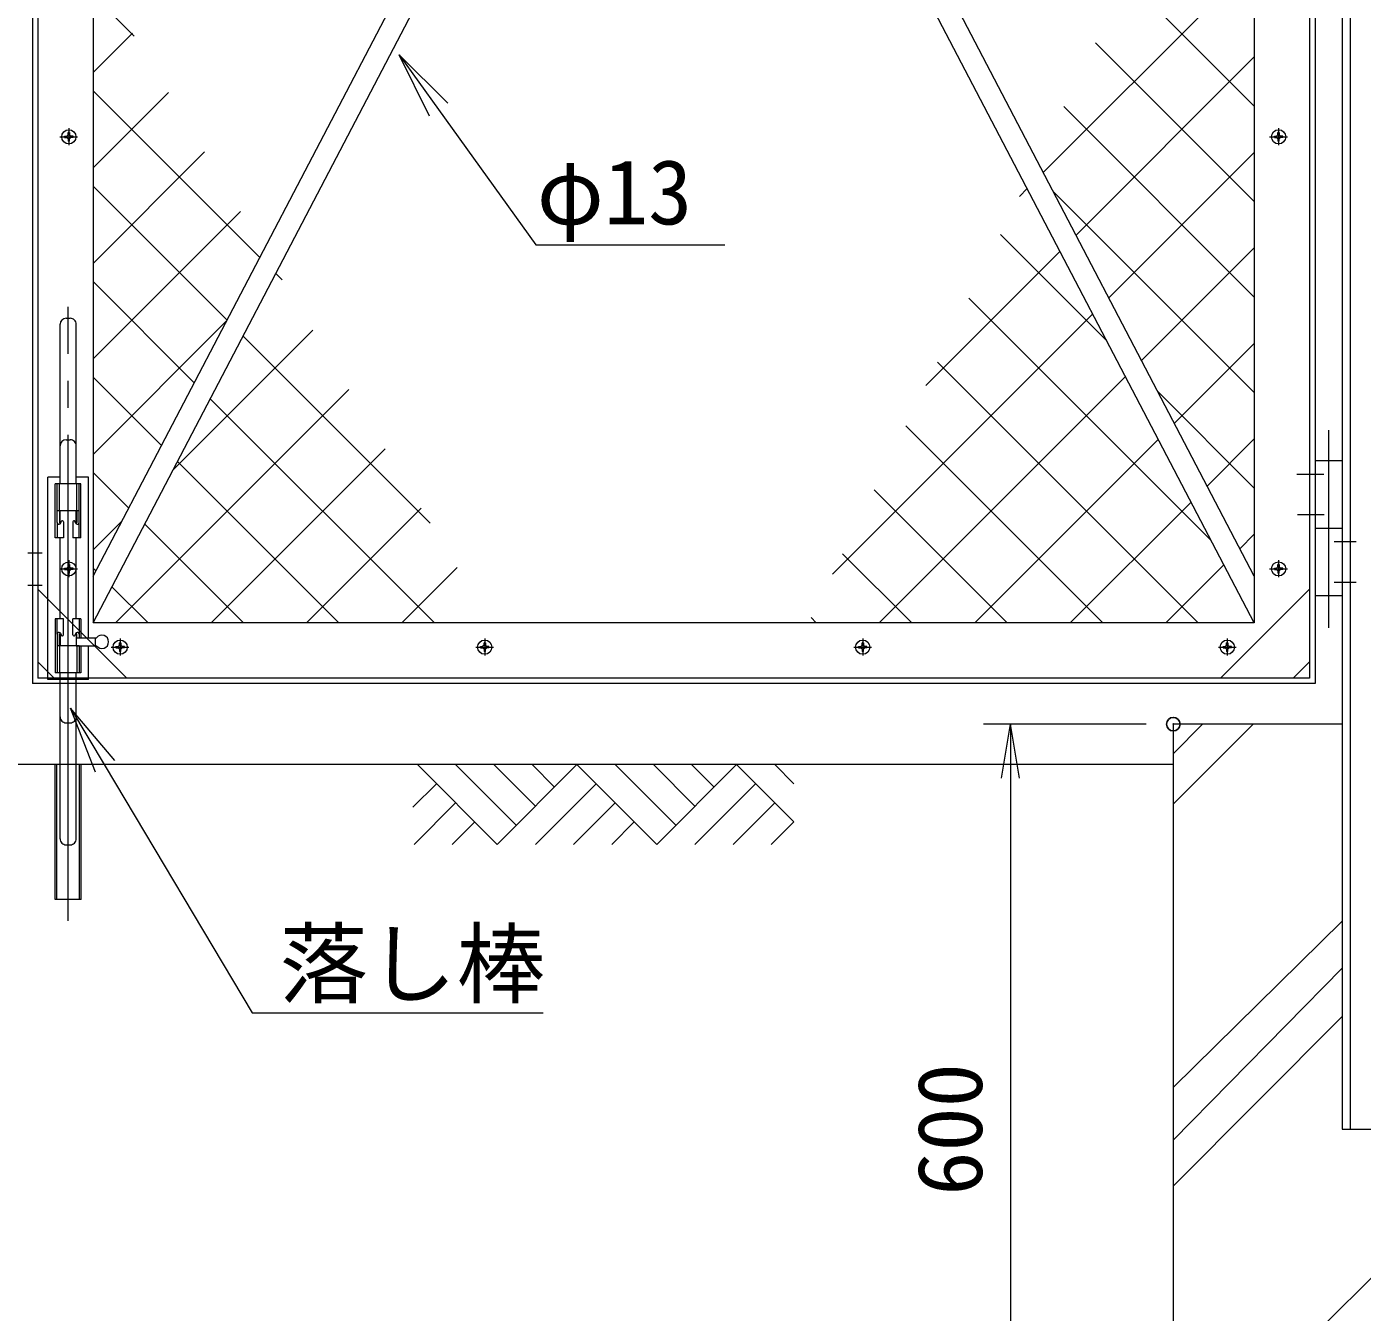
# Model space of a CAD drawing. Units: millimetres, scale not verified. Extents: x -5936 to 5936, y -4198 to 4198.
# Drawn here: x 1390 to 2379, y -1321 to -369 of the extents above; entities that cross this region are included whole.
import ezdxf
from ezdxf.enums import TextEntityAlignment as Align

# ---------------------------------------------------------------- set-up
doc = ezdxf.new("R2010")
doc.units = ezdxf.units.MM
doc.header["$LTSCALE"] = 20
doc.header["$PDMODE"] = 32
doc.header["$PDSIZE"] = 10
doc.linetypes.add('LONG_CHAIN', pattern=[21, 18, -1, 1, -1])
for name, color, linetype, lineweight in [('0-0_D-STR3', 3, 'Continuous', 9), ('0-1_22', 7, 'Continuous', 9), ('0-2_D-STR1', 1, 'Continuous', 9), ('0-3_D-BGD', 7, 'Continuous', 9), ('0-4_D-BMK', 2, 'LONG_CHAIN', 9), ('0-6_D-STR4', 7, 'Continuous', 9), ('0-8_D-DCR-HCH', 7, 'Continuous', 9), ('0-9_D-STR-TXT', 7, 'Continuous', 9), ('0-B_0', 7, 'Continuous', 9)]:
    doc.layers.add(name, color=color, linetype=linetype, lineweight=lineweight)
doc.layers.add('0-C_Defpoints', color=7, linetype='Continuous')
doc.styles.add('ＭＳ ゴシック', font='')
doc.styles.get('ＭＳ ゴシック').set_extended_font_data('MS Gothic')

# ---------------------------------------------------------------- blocks, each defined once
blk = doc.blocks.new('G14')
at = {"layer": '0-1_22'}
for p, q in [((158921.3, 73801.2), (162047, 76926.9)), ((162047, 74784.3), (160161.2, 76670)), ((162047, 73370.1), (159693.2, 75723.9)), ((159406.7, 72872.4), (162047, 75512.7)), ((162047, 71955.9), (159225.1, 74777.7)), ((159892.1, 71943.6), (162047, 74098.4)), ((158566.7, 73446.6), (158684.1, 73564)), ((162047, 70541.7), (159067.8, 73520.9)), ((159859.8, 71314.6), (158289, 72885.4)), ((157182.2, 70647.9), (159169.6, 72635.3)), ((160377.6, 71014.8), (162047, 72684.2)), ((161408.2, 68352), (157821, 71939.2)), ((155797.8, 67849.2), (159655, 71706.5)), ((160863, 70086), (162047, 71270)), ((161216.1, 67129.9), (157352.9, 70993)), ((156492.6, 67129.9), (160140.4, 70777.7)), ((162047, 69127.5), (160616.2, 70558.2)), ((159801.9, 67129.9), (156884.9, 70046.9)), ((157906.8, 67129.9), (160625.9, 69848.9)), ((161348.4, 69157.3), (162047, 69855.8)), ((158387.7, 67129.9), (156416.8, 69100.7)), ((159321, 67129.9), (161111.3, 68920.1)), ((161833.9, 68228.5), (162047, 68441.6)), ((156973.5, 67129.9), (155948.8, 68154.6)), ((160735.2, 67129.9), (161596.7, 67991.3)), ((155559.3, 67129.9), (155480.7, 67208.4))]:
    blk.add_line(p, q, dxfattribs=at)
blk = doc.blocks.new('G15')
at = {"layer": '0-1_22'}
for p, q in [((149651.1, 65029.9), (150832.7, 63848.2)), ((150216.8, 65029.9), (151115.5, 64131.1)), ((150782.4, 65029.8), (151398.4, 64413.9)), ((152014.3, 65029.8), (150832.7, 63848.2)), ((151348.1, 65029.8), (151681.2, 64696.8)), ((152014.3, 65029.8), (153195.9, 63848.2)), ((152580, 65029.8), (153478.8, 64131.1)), ((153145.7, 65029.9), (153761.6, 64413.9)), ((154377.5, 65029.8), (153195.9, 63848.2)), ((153711.3, 65029.8), (154044.4, 64696.7)), ((155226.1, 64181.3), (154377.5, 65029.8)), ((155226.1, 64747), (154943.2, 65029.8)), ((149584.5, 64397.6), (149933.9, 64747)), ((152297.1, 64747), (151398.4, 63848.2)), ((154660.4, 64747), (153761.6, 63848.2)), ((149600.8, 63848.2), (150216.8, 64464.2)), ((152580, 64464.2), (151964.1, 63848.2)), ((154943.2, 64464.2), (154327.3, 63848.2)), ((150166.5, 63848.2), (150499.6, 64181.3)), ((152862.8, 64181.3), (152529.7, 63848.2)), ((155226.1, 64181.3), (154893, 63848.2))]:
    blk.add_line(p, q, dxfattribs=at)
blk = doc.blocks.new('G16')
at = {"layer": '0-1_22'}
for p, q in [((144847, 76697.4), (144893.6, 76744.1)), ((145455.9, 75819), (144847, 76428)), ((144847, 75283.2), (145428.3, 75864.5)), ((147316, 72544.7), (144847, 75013.7)), ((144847, 73869), (145962.9, 74985)), ((144847, 72454.8), (146497.6, 74105.4)), ((146830.6, 71615.9), (144847, 73599.5)), ((144847, 71040.6), (147032.2, 73225.8)), ((147648.2, 72212.5), (147553.1, 72307.6)), ((146345.1, 70687.2), (144847, 72185.3)), ((144847, 69626.4), (146824, 71603.4)), ((146032, 69397.2), (148101.5, 71466.7)), ((149840.4, 68606.1), (147067.7, 71378.8)), ((145859.7, 69758.4), (144847, 70771.1)), ((145178.9, 67129.9), (148636.2, 70587.2)), ((149902.4, 67129.9), (146582.3, 70450)), ((146593.1, 67129.9), (149170.8, 69707.6)), ((148488.2, 67129.9), (146096.8, 69521.2)), ((145374.3, 68829.6), (144847, 69356.9)), ((148007.3, 67129.9), (149705.5, 68828)), ((144847, 68212.2), (145275.6, 68640.8)), ((147074, 67129.9), (145611.4, 68592.5)), ((144888.8, 67900.8), (144847, 67942.7)), ((149421.5, 67129.9), (150240.2, 67948.5)), ((145659.8, 67129.9), (145126, 67663.7))]:
    blk.add_line(p, q, dxfattribs=at)
blk = doc.blocks.new('_OPEN')
at = {"layer": '0-B_0'}
blk.add_line((-20, 3.333), (0, 0), dxfattribs=at)
blk.add_lwpolyline([(-20, -3.333), (0, 0), (-20, 0)], dxfattribs=at)

msp = doc.modelspace()

# ---------------------------------------------------------------- linework, layer by layer
at = {"layer": '0-0_D-STR3'}
for p, q in [((1421.28, -443.78), (1421.28, -456.38)), ((2317.28, -443.78), (2317.28, -456.38)), ((1414.66, -450.16), (1427.82, -450.16)), ((1418.13, -450.66), (1419.78, -450.66)), ((1420.78, -448.66), (1419.78, -449.66)), ((1420.78, -451.66), (1419.78, -450.66)), ((1421.78, -447.01), (1420.78, -447.01)), ((1420.78, -448.66), (1420.78, -447.01)), ((1420.78, -451.66), (1420.78, -453.31)), ((1421.78, -453.31), (1420.78, -453.31)), ((1421.78, -447.01), (1421.78, -448.66)), ((1421.78, -448.66), (1422.78, -449.66)), ((1421.78, -451.66), (1422.78, -450.66)), ((1421.78, -453.31), (1421.78, -451.66)), ((1424.43, -449.66), (1422.78, -449.66)), ((1424.43, -450.66), (1422.78, -450.66)), ((1424.43, -450.66), (1424.43, -449.66)), ((2310.66, -450.16), (2323.82, -450.16)), ((2314.13, -450.66), (2315.78, -450.66)), ((2316.78, -448.66), (2315.78, -449.66)), ((2316.78, -451.66), (2315.78, -450.66)), ((2317.78, -447.01), (2316.78, -447.01)), ((2316.78, -448.66), (2316.78, -447.01)), ((2316.78, -451.66), (2316.78, -453.31)), ((2317.78, -453.31), (2316.78, -453.31)), ((2317.78, -447.01), (2317.78, -448.66)), ((2317.78, -448.66), (2318.78, -449.66)), ((2317.78, -451.66), (2318.78, -450.66)), ((2317.78, -453.31), (2317.78, -451.66)), ((2320.43, -449.66), (2318.78, -449.66)), ((2320.43, -450.66), (2318.78, -450.66)), ((2320.43, -450.66), (2320.43, -449.66)), ((1414.78, -679.02), (1414.78, -589.02)), ((1419.28, -584.52), (1422.28, -584.52)), ((1426.78, -679.02), (1426.78, -589.02)), ((1414.78, -707.16), (1414.78, -679.02)), ((1419.28, -674.52), (1422.28, -674.52)), ((1426.78, -707.16), (1426.78, -679.02)), ((1414.78, -702.16), (1405.78, -702.16)), ((1405.78, -852.16), (1405.78, -702.16)), ((1435.78, -702.16), (1426.78, -702.16)), ((1435.78, -821.16), (1435.78, -702.16)), ((1430.28, -707.16), (1411.28, -707.16)), ((1411.28, -747.16), (1411.28, -707.16)), ((1412.68, -735.91), (1412.68, -707.16)), ((1414.28, -727.16), (1414.28, -707.16)), ((1427.28, -727.16), (1427.28, -707.16)), ((1428.88, -747.16), (1428.88, -707.16)), ((1430.28, -747.16), (1430.28, -707.16)), ((1428.88, -727.16), (1412.68, -727.16)), ((1414.28, -727.16), (1414.28, -735.71)), ((1414.78, -736.11), (1414.78, -727.16)), ((1426.78, -736.11), (1426.78, -727.16)), ((1427.28, -727.16), (1427.28, -735.71)), ((1412.68, -735.91), (1412.68, -747.16)), ((1414.99, -736.53), (1415.75, -734.92)), ((1417.28, -735.27), (1417.28, -747.16)), ((1424.28, -735.27), (1424.28, -747.16)), ((1426.56, -736.53), (1425.8, -734.92)), ((1417.28, -747.16), (1411.28, -747.16)), ((1414.78, -807.16), (1414.78, -747.16)), ((1430.28, -747.16), (1424.28, -747.16)), ((1426.78, -807.16), (1426.78, -747.16)), ((1390.89, -758.16), (1401.57, -758.16)), ((1414.66, -770.16), (1427.82, -770.16)), ((1418.13, -770.66), (1419.78, -770.66)), ((1420.78, -768.66), (1419.78, -769.66)), ((1420.78, -771.66), (1419.78, -770.66)), ((1421.78, -767.01), (1420.78, -767.01)), ((1420.78, -768.66), (1420.78, -767.01)), ((1421.28, -763.78), (1421.28, -776.38)), ((1421.78, -767.01), (1421.78, -768.66)), ((1421.78, -768.66), (1422.78, -769.66)), ((1421.78, -771.66), (1422.78, -770.66)), ((1424.43, -769.66), (1422.78, -769.66)), ((1424.43, -770.66), (1422.78, -770.66)), ((1424.43, -770.66), (1424.43, -769.66)), ((2310.66, -770.16), (2323.82, -770.16)), ((2314.13, -770.66), (2315.78, -770.66)), ((2316.78, -768.66), (2315.78, -769.66)), ((2316.78, -771.66), (2315.78, -770.66)), ((2317.78, -767.01), (2316.78, -767.01)), ((2316.78, -768.66), (2316.78, -767.01)), ((2317.28, -763.78), (2317.28, -776.38)), ((2317.78, -767.01), (2317.78, -768.66)), ((2317.78, -768.66), (2318.78, -769.66)), ((2317.78, -771.66), (2318.78, -770.66)), ((2320.43, -769.66), (2318.78, -769.66)), ((2320.43, -770.66), (2318.78, -770.66)), ((2320.43, -770.66), (2320.43, -769.66)), ((1420.78, -771.66), (1420.78, -773.31)), ((1421.78, -773.31), (1420.78, -773.31)), ((1421.78, -773.31), (1421.78, -771.66)), ((2316.78, -771.66), (2316.78, -773.31)), ((2317.78, -773.31), (2316.78, -773.31)), ((2317.78, -773.31), (2317.78, -771.66)), ((1390.89, -782.16), (1401.57, -782.16)), ((1417.28, -807.16), (1411.28, -807.16)), ((1411.28, -807.16), (1411.28, -847.16)), ((1412.68, -818.41), (1412.68, -807.16)), ((1417.28, -819.05), (1417.28, -807.16)), ((1430.28, -807.16), (1424.28, -807.16)), ((1424.28, -819.05), (1424.28, -807.16)), ((1428.88, -807.16), (1428.88, -818.52)), ((1430.28, -807.16), (1430.28, -821.16)), ((1412.68, -818.41), (1412.68, -847.16)), ((1414.28, -827.16), (1414.28, -818.61)), ((1414.78, -818.2), (1414.78, -827.16)), ((1414.99, -817.79), (1415.75, -819.39)), ((1426.56, -817.79), (1425.8, -819.39)), ((1426.78, -818.2), (1426.78, -827.16)), ((1427.28, -821.16), (1427.28, -818.61)), ((1428.88, -818.4), (1428.88, -821.16)), ((1428.88, -827.16), (1412.68, -827.16)), ((1414.28, -827.16), (1414.28, -847.16)), ((1426.78, -821.16), (1441.78, -821.16)), ((1426.78, -827.16), (1441.78, -827.16)), ((1427.28, -827.16), (1427.28, -847.16)), ((1428.88, -827.16), (1428.88, -847.16)), ((1430.28, -827.16), (1430.28, -847.16)), ((1435.78, -852.16), (1435.78, -827.16)), ((1440.78, -821.16), (1440.78, -827.16)), ((1452.66, -828.16), (1465.82, -828.16)), ((1456.13, -828.66), (1457.78, -828.66)), ((1458.78, -826.66), (1457.78, -827.66)), ((1458.78, -829.66), (1457.78, -828.66)), ((1459.78, -825.01), (1458.78, -825.01)), ((1458.78, -826.66), (1458.78, -825.01)), ((1458.78, -829.66), (1458.78, -831.31)), ((1459.28, -821.78), (1459.28, -834.38)), ((1459.78, -825.01), (1459.78, -826.66)), ((1459.78, -826.66), (1460.78, -827.66)), ((1459.78, -829.66), (1460.78, -828.66)), ((1459.78, -831.31), (1459.78, -829.66)), ((1462.43, -827.66), (1460.78, -827.66)), ((1462.43, -828.66), (1460.78, -828.66)), ((1462.43, -828.66), (1462.43, -827.66)), ((1722.66, -828.16), (1735.82, -828.16)), ((1726.13, -828.66), (1727.78, -828.66)), ((1728.78, -826.66), (1727.78, -827.66)), ((1728.78, -829.66), (1727.78, -828.66)), ((1729.78, -825.01), (1728.78, -825.01)), ((1728.78, -826.66), (1728.78, -825.01)), ((1728.78, -829.66), (1728.78, -831.31)), ((1729.28, -821.78), (1729.28, -834.38)), ((1729.78, -825.01), (1729.78, -826.66)), ((1729.78, -826.66), (1730.78, -827.66)), ((1729.78, -829.66), (1730.78, -828.66)), ((1729.78, -831.31), (1729.78, -829.66)), ((1732.43, -827.66), (1730.78, -827.66)), ((1732.43, -828.66), (1730.78, -828.66)), ((1732.43, -828.66), (1732.43, -827.66)), ((2002.66, -828.16), (2015.82, -828.16)), ((2006.13, -828.66), (2007.78, -828.66)), ((2008.78, -826.66), (2007.78, -827.66)), ((2008.78, -829.66), (2007.78, -828.66)), ((2009.78, -825.01), (2008.78, -825.01)), ((2008.78, -826.66), (2008.78, -825.01)), ((2008.78, -829.66), (2008.78, -831.31)), ((2009.28, -821.78), (2009.28, -834.38)), ((2009.78, -825.01), (2009.78, -826.66)), ((2009.78, -826.66), (2010.78, -827.66)), ((2009.78, -829.66), (2010.78, -828.66)), ((2009.78, -831.31), (2009.78, -829.66)), ((2012.43, -827.66), (2010.78, -827.66)), ((2012.43, -828.66), (2010.78, -828.66)), ((2012.43, -828.66), (2012.43, -827.66)), ((2272.66, -828.16), (2285.82, -828.16)), ((2276.13, -828.66), (2277.78, -828.66)), ((2278.78, -826.66), (2277.78, -827.66)), ((2278.78, -829.66), (2277.78, -828.66)), ((2279.78, -825.01), (2278.78, -825.01)), ((2278.78, -826.66), (2278.78, -825.01)), ((2278.78, -829.66), (2278.78, -831.31)), ((2279.28, -821.78), (2279.28, -834.38)), ((2279.78, -825.01), (2279.78, -826.66)), ((2279.78, -826.66), (2280.78, -827.66)), ((2279.78, -829.66), (2280.78, -828.66)), ((2279.78, -831.31), (2279.78, -829.66)), ((2282.43, -827.66), (2280.78, -827.66)), ((2282.43, -828.66), (2280.78, -828.66)), ((2282.43, -828.66), (2282.43, -827.66)), ((1459.78, -831.31), (1458.78, -831.31)), ((1729.78, -831.31), (1728.78, -831.31)), ((2009.78, -831.31), (2008.78, -831.31)), ((2279.78, -831.31), (2278.78, -831.31)), ((1430.28, -847.16), (1411.28, -847.16)), ((1414.78, -855.16), (1414.78, -847.16)), ((1426.78, -855.16), (1426.78, -847.16)), ((1435.78, -852.16), (1405.78, -852.16)), ((1414.78, -915.16), (1414.78, -855.16)), ((1426.78, -915.16), (1426.78, -855.16)), ((1419.28, -884.16), (1422.28, -884.16)), ((1430.33, -915.16), (1411.23, -915.16)), ((1411.23, -1015.16), (1411.23, -915.16)), ((1412.43, -1015.16), (1412.43, -915.16)), ((1414.78, -970.02), (1414.78, -915.16)), ((1426.78, -970.04), (1426.78, -915.16)), ((1429.13, -1015.16), (1429.13, -915.16)), ((1430.33, -1015.16), (1430.33, -915.16)), ((1419.28, -974.52), (1422.28, -974.52)), ((1430.33, -1015.16), (1411.23, -1015.16))]:
    msp.add_line(p, q, dxfattribs=at)
for points in [[(1418.13, -450.66), (1418.13, -449.66), (1419.78, -449.66)], [(2314.13, -450.66), (2314.13, -449.66), (2315.78, -449.66)], [(1418.13, -770.66), (1418.13, -769.66), (1419.78, -769.66)], [(2314.13, -770.66), (2314.13, -769.66), (2315.78, -769.66)], [(1456.13, -828.66), (1456.13, -827.66), (1457.78, -827.66)], [(1726.13, -828.66), (1726.13, -827.66), (1727.78, -827.66)], [(2006.13, -828.66), (2006.13, -827.66), (2007.78, -827.66)], [(2276.13, -828.66), (2276.13, -827.66), (2277.78, -827.66)]]:
    msp.add_lwpolyline(points, dxfattribs=at)
for centre in [(1421.28, -450.16), (2317.28, -450.16), (1421.28, -770.16), (2317.28, -770.16), (1459.28, -828.16), (1729.28, -828.16), (2009.28, -828.16), (2279.28, -828.16)]:
    msp.add_circle(centre, 5.25, dxfattribs=at)
for centre, radius, start, end in [((1419.28, -589.02), 4.5, 90.00044, 180.00001), ((1422.28, -589.02), 4.5, 0.00001, 90.0005), ((1419.28, -679.02), 4.5, 90.00044, 180.00001), ((1422.28, -679.02), 4.5, 0.00001, 90.0005), ((1413.93, -735.91), 1.25, 180.0014, 310.01868), ((1414.83, -735.53), 0.579, 197.23582, 326.33171), ((1414.09, -736.1), 1, 310.01868, 334.55168), ((1416.48, -735.27), 0.8, 0, 154.55136), ((1425.08, -735.27), 0.8, 25.44864, 180.00001), ((1426.72, -735.53), 0.579, 213.6683, 342.76419), ((1427.47, -736.1), 1, 205.44833, 229.98132), ((1427.63, -735.91), 1.25, 229.98132, 359.99862), ((1413.93, -818.41), 1.25, 49.98132, 179.9986), ((1414.83, -818.78), 0.579, 33.66829, 162.76418), ((1414.09, -818.22), 1, 25.44832, 49.98132), ((1416.48, -819.05), 0.8, 205.44864, 0), ((1425.08, -819.05), 0.8, 179.99999, 334.55136), ((1426.72, -818.78), 0.579, 17.23232, 146.3317), ((1427.47, -818.22), 1, 130.01868, 154.55167), ((1427.63, -818.41), 1.25, 0.00138, 130.01868), ((1445.78, -824.16), 5, 216.86991, 143.1301), ((1419.28, -879.66), 4.5, 179.99999, 270.00049), ((1422.28, -879.66), 4.5, 269.99951, 0.00001), ((1419.28, -970.02), 4.5, 179.99999, 270.00049), ((1422.28, -970.02), 4.5, 269.99951, 0.00001)]:
    msp.add_arc(centre, radius, start, end, dxfattribs=at)
at = {"layer": '0-2_D-STR1'}
for p, q in [((1394.28, 1424.84), (1394.28, -855.16)), ((1398.28, 1424.84), (1398.28, -851.16)), ((1439.28, 1424.84), (1439.28, -810.16)), ((2299.28, 1424.84), (2299.28, -810.16)), ((2340.28, 1424.84), (2340.28, -851.16)), ((2344.28, 1424.84), (2344.28, -855.16)), ((2364.28, 1424.84), (2364.28, -1185.16)), ((2370.28, 1424.84), (2370.28, -1185.16)), ((1439.28, -775.62), (1834.64, -19.16)), ((1439.28, -810.16), (1852.69, -19.16)), ((2299.28, -810.16), (1885.86, -19.16)), ((2299.28, -775.62), (1903.91, -19.16)), ((1464.28, -851.16), (1398.28, -785.16)), ((2274.28, -851.16), (2340.28, -785.16)), ((2299.28, -810.16), (1439.28, -810.16)), ((1410.54, -851.16), (1398.28, -838.9)), ((2328.02, -851.16), (2340.28, -838.9)), ((2344.28, -855.16), (1394.28, -855.16)), ((2340.28, -851.16), (1398.28, -851.16)), ((2364.28, -1185.16), (2414.28, -1185.16))]:
    msp.add_line(p, q, dxfattribs=at)
at = {"layer": '0-3_D-BGD'}
msp.add_line((2239.28, -915.16), (539.28, -915.16), dxfattribs=at)
at = {"layer": '0-4_D-BMK'}
for p, q in [((1420.78, -1030.79), (1420.78, -576.02)), ((2354.28, -667.33), (2354.28, -813.77)), ((2364.28, -690.16), (2344.28, -690.16)), ((2350.78, -700.16), (2330.82, -700.16)), ((2351.15, -730.16), (2331.19, -730.16)), ((2364.28, -740.16), (2344.28, -740.16)), ((2374.69, -750.16), (2358.42, -750.16)), ((2374.69, -780.16), (2358.42, -780.16)), ((2364.28, -790.16), (2344.28, -790.16))]:
    msp.add_line(p, q, dxfattribs=at)
at = {"layer": '0-6_D-STR4'}
for p, q in [((2239.28, -885.16), (2239.28, -1485.16)), ((2364.28, -885.16), (2239.28, -885.16))]:
    msp.add_line(p, q, dxfattribs=at)
at = {"layer": '0-8_D-DCR-HCH'}
for p, q in [((2298.44, -885.16), (2239.28, -944.55)), ((2261.01, -885.16), (2239.28, -907.11)), ((2364.28, -1031.06), (2239.28, -1154.18)), ((2364.28, -1066), (2239.28, -1193.27)), ((2364.28, -1101.77), (2239.28, -1227.38)), ((2539.28, -1143.57), (2239.28, -1440.55))]:
    msp.add_line(p, q, dxfattribs=at)
at = {"layer": '0-9_D-STR-TXT'}
for p, q in [((1688.39, -434.83), (1666.02, -389.35)), ((1441.02, -920.66), (1422.56, -873.45))]:
    msp.add_line(p, q, dxfattribs=at)
for points in [[(1701.93, -425.12), (1666.02, -389.35), (1695.16, -429.97), (1767.06, -530.21), (1774.26, -530.21), (1907.2, -530.21)], [(1455.33, -912.12), (1422.56, -873.45), (1448.18, -916.39), (1557.16, -1099.08), (1564.36, -1099.08), (1772.69, -1099.08)]]:
    msp.add_lwpolyline(points, dxfattribs=at)
at = {"layer": '0-B_0'}
for p, q in [((2219.28, -885.16), (2098.84, -885.16)), ((2118.84, -925.16), (2118.84, -1445.16))]:
    msp.add_line(p, q, dxfattribs=at)
at = {"layer": '0-C_Defpoints'}
msp.add_point((2239.28, -885.16), dxfattribs=at)

# ---------------------------------------------------------------- block references
at = {"layer": '0-0_D-STR3', "xscale": 0.05, "yscale": 0.05}
for name in ['G14', 'G16', 'G15']:
    msp.add_blockref(name, (-5803.07, -4166.65), dxfattribs=at)
at = {"layer": '0-B_0', "xscale": 2, "yscale": 2, "rotation": 90}
msp.add_blockref('_OPEN', (2118.84, -885.16), dxfattribs=at)

# ---------------------------------------------------------------- texts
at = {"layer": '0-9_D-STR-TXT', "style": 'ＭＳ ゴシック'}
for s, p in [('φ13', (1767.86, -529.46)), ('落し棒', (1577.26, -1101.09))]:
    msp.add_text(s, height=48.09, dxfattribs=at).set_placement(p, align=Align.BOTTOM_LEFT)
at = {"layer": '0-B_0', "style": 'ＭＳ ゴシック'}
msp.add_text('600', height=48.09, rotation=90, dxfattribs=at).set_placement((2112.09, -1234.41), align=Align.BOTTOM_LEFT)

doc.saveas('drawing.dxf')
